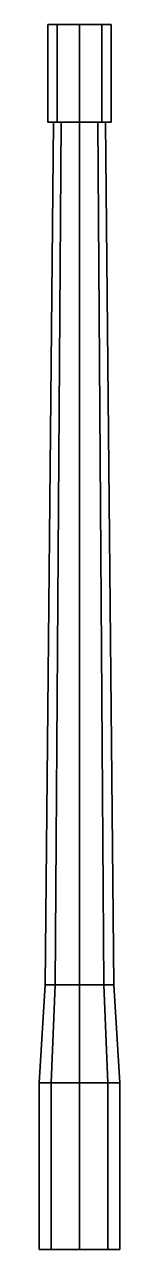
# Model space of a CAD drawing. Extents: x -0.07 to 0.07, y 0.24 to 2.37.
import ezdxf

# ---------------------------------------------------------------- set-up
doc = ezdxf.new("R2010")
doc.units = 0
doc.layers.add('GUN', color=1, linetype='CONTINUOUS')

msp = doc.modelspace()

# ---------------------------------------------------------------- linework, layer by layer
at = {"layer": 'GUN'}
for points in [[(-0.0389, 2.37, -0.0011), (-0.055, 2.37, -0.04), (-0.055, 2.2, -0.04), (-0.0389, 2.2, -0.0011)], [(-0.055, 2.37, -0.04), (-0.0389, 2.37, -0.0789), (-0.0389, 2.2, -0.0789), (-0.055, 2.2, -0.04)], [(0.0389, 2.37, -0.0011), (-0.055, 2.37, -0.04), (-0.0389, 2.37, -0.0011), (0, 2.37, 0.015)], [(0.055, 2.37, -0.04), (-0.0389, 2.37, -0.0789), (-0.055, 2.37, -0.04), (0.0389, 2.37, -0.0011)], [(0, 2.37, 0.015), (-0.0389, 2.37, -0.0011), (-0.0389, 2.2, -0.0011), (0, 2.2, 0.015)], [(-0.0389, 2.37, -0.0789), (0, 2.37, -0.095), (0, 2.2, -0.095), (-0.0389, 2.2, -0.0789)], [(0.0389, 2.37, -0.0789), (0, 2.37, -0.095), (-0.0389, 2.37, -0.0789), (0.055, 2.37, -0.04)], [(0.0389, 2.37, -0.0011), (0, 2.37, 0.015), (0, 2.2, 0.015), (0.0389, 2.2, -0.0011)], [(0, 2.37, -0.095), (0.0389, 2.37, -0.0789), (0.0389, 2.2, -0.0789), (0, 2.2, -0.095)], [(0.055, 2.37, -0.04), (0.0389, 2.37, -0.0011), (0.0389, 2.2, -0.0011), (0.055, 2.2, -0.04)], [(0.0389, 2.37, -0.0789), (0.055, 2.37, -0.04), (0.055, 2.2, -0.04), (0.0389, 2.2, -0.0789)], [(-0.0424, 0.7, -0.0824), (-0.06, 0.7, -0.04), (-0.045, 2.2, -0.04), (-0.0318, 2.2, -0.0718)], [(-0.06, 0.7, -0.04), (-0.0424, 0.7, 0.0024), (-0.0318, 2.2, -0.0082), (-0.045, 2.2, -0.04)], [(-0.055, 2.2, -0.04), (-0.0389, 2.2, -0.0789), (-0.0318, 2.2, -0.0718), (-0.045, 2.2, -0.04)], [(-0.0389, 2.2, -0.0011), (-0.055, 2.2, -0.04), (-0.045, 2.2, -0.04), (-0.0318, 2.2, -0.0082)], [(0, 0.7, -0.1), (-0.0424, 0.7, -0.0824), (-0.0318, 2.2, -0.0718), (0, 2.2, -0.085)], [(-0.0424, 0.7, 0.0024), (0, 0.7, 0.02), (0, 2.2, 0.005), (-0.0318, 2.2, -0.0082)], [(0, 2.2, 0.015), (-0.0389, 2.2, -0.0011), (-0.0318, 2.2, -0.0082), (0, 2.2, 0.005)], [(-0.0389, 2.2, -0.0789), (0, 2.2, -0.095), (0, 2.2, -0.085), (-0.0318, 2.2, -0.0718)], [(0.0424, 0.7, -0.0824), (0, 0.7, -0.1), (0, 2.2, -0.085), (0.0318, 2.2, -0.0718)], [(0, 0.7, 0.02), (0.0424, 0.7, 0.0024), (0.0318, 2.2, -0.0082), (0, 2.2, 0.005)], [(0.0389, 2.2, -0.0011), (0, 2.2, 0.015), (0, 2.2, 0.005), (0.0318, 2.2, -0.0082)], [(0, 2.2, -0.095), (0.0389, 2.2, -0.0789), (0.0318, 2.2, -0.0718), (0, 2.2, -0.085)], [(0.06, 0.7, -0.04), (0.0424, 0.7, -0.0824), (0.0318, 2.2, -0.0718), (0.045, 2.2, -0.04)], [(0.0424, 0.7, 0.0024), (0.06, 0.7, -0.04), (0.045, 2.2, -0.04), (0.0318, 2.2, -0.0082)], [(0.055, 2.2, -0.04), (0.0389, 2.2, -0.0011), (0.0318, 2.2, -0.0082), (0.045, 2.2, -0.04)], [(0.0389, 2.2, -0.0789), (0.055, 2.2, -0.04), (0.045, 2.2, -0.04), (0.0318, 2.2, -0.0718)], [(-0.0495, 0.53, -0.0895), (-0.07, 0.53, -0.04), (-0.06, 0.7, -0.04), (-0.0424, 0.7, -0.0824)], [(-0.07, 0.53, -0.04), (-0.0495, 0.53, 0.0095), (-0.0424, 0.7, 0.0024), (-0.06, 0.7, -0.04)], [(0, 0.53, -0.11), (-0.0495, 0.53, -0.0895), (-0.0424, 0.7, -0.0824), (0, 0.7, -0.1)], [(-0.0495, 0.53, 0.0095), (0, 0.53, 0.03), (0, 0.7, 0.02), (-0.0424, 0.7, 0.0024)], [(0.0495, 0.53, -0.0895), (0, 0.53, -0.11), (0, 0.7, -0.1), (0.0424, 0.7, -0.0824)], [(0, 0.53, 0.03), (0.0495, 0.53, 0.0095), (0.0424, 0.7, 0.0024), (0, 0.7, 0.02)], [(0.07, 0.53, -0.04), (0.0495, 0.53, -0.0895), (0.0424, 0.7, -0.0824), (0.06, 0.7, -0.04)], [(0.0495, 0.53, 0.0095), (0.07, 0.53, -0.04), (0.06, 0.7, -0.04), (0.0424, 0.7, 0.0024)], [(-0.0495, 0.53, 0.0095), (-0.07, 0.53, -0.04), (-0.07, 0.24, -0.04), (-0.0495, 0.24, 0.0095)], [(-0.07, 0.53, -0.04), (-0.0495, 0.53, -0.0895), (-0.0495, 0.24, -0.0895), (-0.07, 0.24, -0.04)], [(0, 0.53, 0.03), (-0.0495, 0.53, 0.0095), (-0.0495, 0.24, 0.0095), (0, 0.24, 0.03)], [(-0.0495, 0.53, -0.0895), (0, 0.53, -0.11), (0, 0.24, -0.11), (-0.0495, 0.24, -0.0895)], [(0.0495, 0.53, 0.0095), (0, 0.53, 0.03), (0, 0.24, 0.03), (0.0495, 0.24, 0.0095)], [(0, 0.53, -0.11), (0.0495, 0.53, -0.0895), (0.0495, 0.24, -0.0895), (0, 0.24, -0.11)], [(0.07, 0.53, -0.04), (0.0495, 0.53, 0.0095), (0.0495, 0.24, 0.0095), (0.07, 0.24, -0.04)], [(0.0495, 0.53, -0.0895), (0.07, 0.53, -0.04), (0.07, 0.24, -0.04), (0.0495, 0.24, -0.0895)]]:
    msp.add_3dface(points, dxfattribs=at)

doc.saveas('drawing.dxf')
